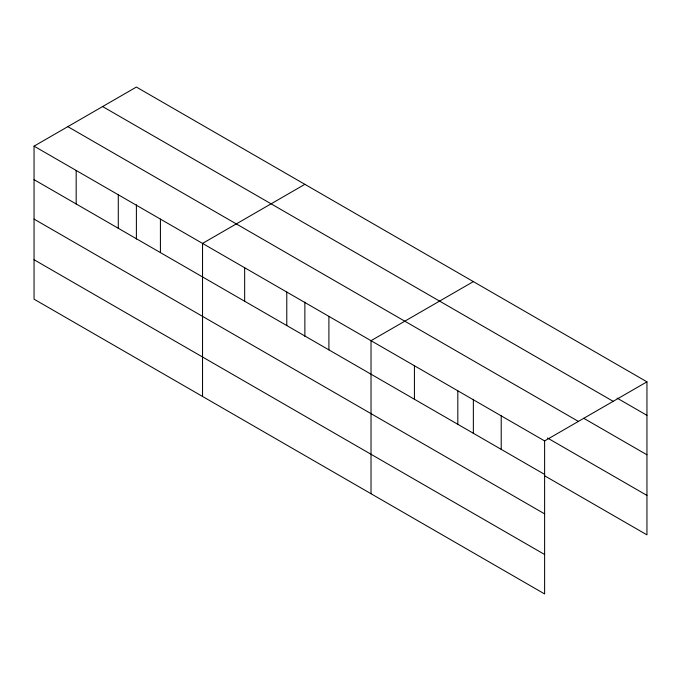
<?xml version="1.0" encoding="UTF-8"?>
<svg xmlns="http://www.w3.org/2000/svg" width="681" height="681" viewBox="0 0 681 681"><rect width="100%" height="100%" fill="white"/><g stroke="black" fill="none" stroke-linecap="round" stroke-linejoin="round"><path stroke-width="1.02" d="M34.05 146.143L544.613 440.913L544.613 593.943L34.05 299.172L34.05 146.143L136.387 87.057L646.95 381.828L646.95 534.857L544.783 475.874M304.867 184.33L202.538 243.415L202.538 396.444M473.355 281.611L371.026 340.687L371.026 493.716M544.613 440.913L646.95 381.828M617.114 398.113L646.95 415.342M102.61 106.551L613.181 401.33M583.66 418.245L646.95 454.78M67.819 126.64L578.39 421.411M547.498 438.002L646.95 495.419M34.05 179.648L544.613 474.419M34.05 219.086L544.613 513.866M34.05 259.725L544.613 554.504M501.216 415.853L501.216 449.366M473.355 399.347L473.355 433.601M457.819 390.8L457.819 424.314M414.423 365.748L414.423 399.253M328.906 316.367L328.906 349.881M304.867 302.075L304.867 336.329M286.778 292.055L286.778 325.561M244.658 267.735L244.658 301.24M160.418 219.095L160.418 252.608M136.387 204.794L136.387 239.048M118.29 194.775L118.29 228.288M76.17 170.454L76.17 203.968"/></g></svg>
